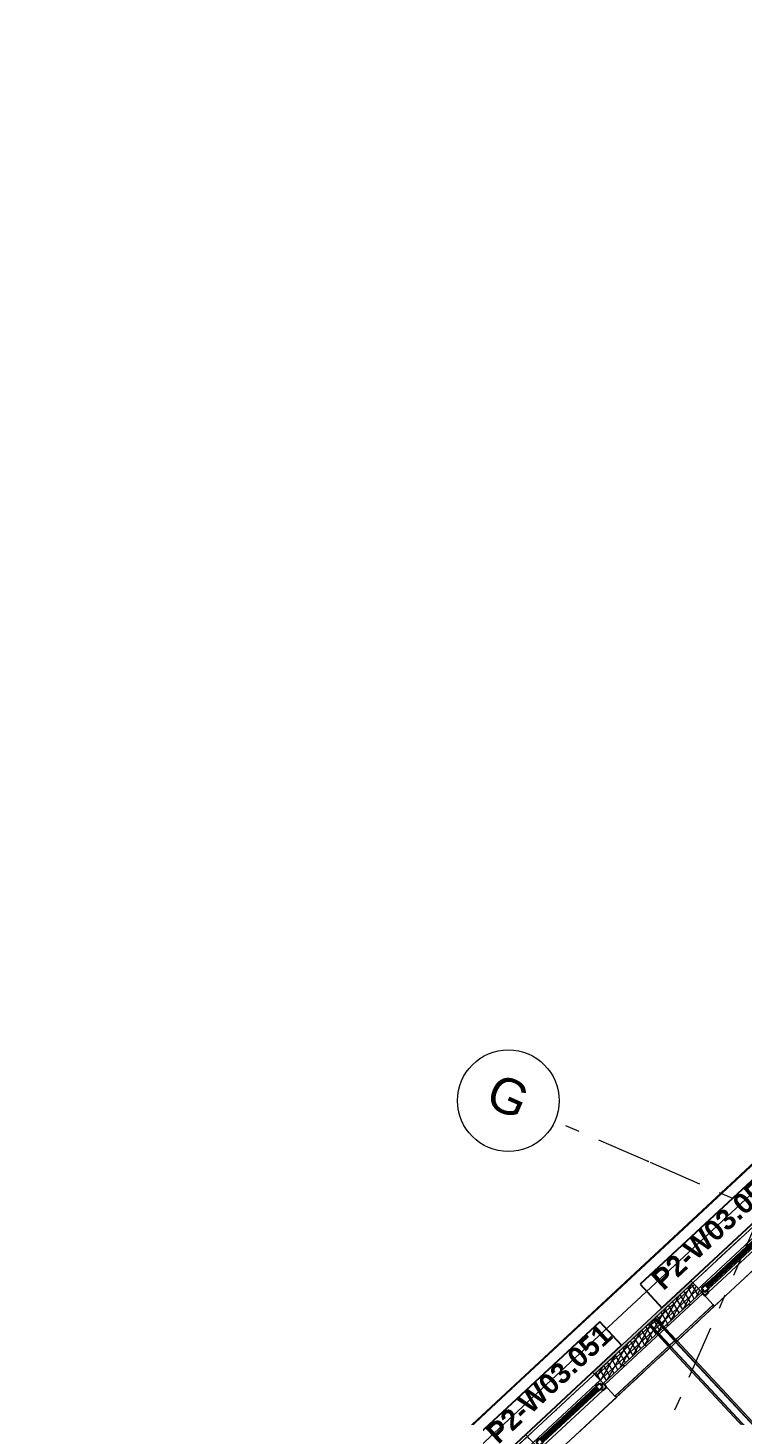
# Model space of a CAD drawing. Header units: millimetres. Extents: x -35034 to 431752, y -71616 to 25069.
# Drawn here: x 318706 to 325741, y -17300 to -3639 of the extents above; entities that cross this region are included whole.
import ezdxf
from ezdxf.enums import TextEntityAlignment as Align

# ---------------------------------------------------------------- set-up
doc = ezdxf.new("R2010")
doc.units = ezdxf.units.MM
doc.header["$MEASUREMENT"] = 0
doc.linetypes.add('Dot & Dashed', pattern=[670.277762, 352.777767, -176.388884, 0, -141.111112])
doc.linetypes.add('Double Dashed', pattern=[1093.611073, 529.166651, -211.666656, 141.111112, -211.666656])
for name, color, linetype in [('A-25-M_Curtain_Wall', 7, 'Continuous'), ('A-25-M_Wall_Ext', 7, 'Continuous'), ('New_A-15-MG_Structural_Grid_Phase_2', 7, 'Continuous'), ('New_A-20-M_Floor_Slab', 7, 'Continuous'), ('New_A-25-M_Curtain_Wall', 7, 'Continuous'), ('New_A-25-M_Wall_Ext', 7, 'Continuous'), ('New_A-25-M_Wall_Int', 7, 'Continuous'), ('New_ArchiCAD Window Markers', 7, 'Continuous'), ('New_ArchiCAD Windows', 7, 'Continuous')]:
    doc.layers.add(name, color=color, linetype=linetype)
for name, color, linetype, lineweight, true_color in [('A-25-M_Curtain_Wall_Pen_No__69', 7, 'Continuous', 20, 0x606060), ('New_A-15-MG_Structural_Grid_Phase_2_Pen_No__222', 7, 'Continuous', 13, 0x65af33), ('New_A-25-M_Wall_Ext_Pen_No__107', 7, 'Continuous', 15, 0xa6a6a6), ('New_A-25-M_Wall_Int_Pen_No__107', 7, 'Continuous', 15, 0xa6a6a6), ('New_ArchiCAD Windows_Pen_No__23', 7, 'Continuous', 30, 0x2a2a2a)]:
    doc.layers.add(name, color=color, linetype=linetype, lineweight=lineweight, true_color=true_color)
for name, color, linetype, lineweight in [('A-25-M_Curtain_Wall_Pen_No__90', 8, 'Continuous', 20), ('A-25-M_Wall_Ext_Pen_No__87', 8, 'Continuous', 20), ('New_A-20-M_Floor_Slab_Pen_No__89', 8, 'Continuous', 20), ('New_A-25-M_Curtain_Wall_Pen_No__87', 8, 'Continuous', 20), ('New_A-25-M_Wall_Ext_Pen_No__1', 7, 'Continuous', 13), ('New_A-25-M_Wall_Int_Pen_No__1', 7, 'Continuous', 13), ('New_ArchiCAD Window Markers_Pen_No__1', 7, 'Continuous', 13), ('New_ArchiCAD Window Markers_Pen_No__5', 7, 'Continuous', 25), ('New_ArchiCAD Windows_Pen_No__1', 7, 'Continuous', 13), ('New_ArchiCAD Windows_Pen_No__101', 252, 'Continuous', 15), ('New_ArchiCAD Windows_Pen_No__3', 7, 'Continuous', 18)]:
    doc.layers.add(name, color=color, linetype=linetype, lineweight=lineweight)
doc.styles.add('GENERATED_STYLE_2', font='')
doc.styles.add('GENERATED_STYLE_4', font='')
doc.styles.get('GENERATED_STYLE_2').set_extended_font_data('Arial', bold=True)
doc.styles.get('GENERATED_STYLE_4').set_extended_font_data('Swis721 BT')
pattern_1 = [(60, (341458.065, 0), (-43.30127, 25), []), (120, (341458.065, 0), (43.30127, 25), [])]
pattern_2 = [(222.9401, (341458.06, 0), (-117.9931, 126.7976), [0, -100]), (222.9401, (341480.46, -97.46), (-117.9931, 126.7976), [0, -100])]

# ---------------------------------------------------------------- blocks, each defined once
blk = doc.blocks.new('Slab_6_2', base_point=(319509, -20987))
at = {"layer": 'New_A-20-M_Floor_Slab_Pen_No__89', "linetype": 'Continuous', "flags": 128}
blk.add_lwpolyline([(360396, -39043), (361680, -36097), (358829, -34853), (360799, -30335), (343500, -22792), (351452, -4556), (347529, -2845), (347719, -2410), (346158, -1730), (345969, -2165), (345491, -1957), (343499, -6526), (338307, -4262), (330724, -11317), (330342, -10906), (319509, -20987), (319509, -20987), (306424, -33163), (323849, -40760)], dxfattribs=at)
blk = doc.blocks.new('Curtain Wall_27_2', base_point=(341458, 0))
at = {"layer": 'New_A-25-M_Curtain_Wall_Pen_No__87', "linetype": 'Continuous'}
for p, q in [((325723, -14929), (326853, -13878)), ((324593, -15980), (325723, -14929)), ((323464, -17031), (324593, -15980)), ((322334, -18083), (323464, -17031))]:
    blk.add_line(p, q, dxfattribs=at)
for p in [(325723, -14929), (324593, -15980), (323464, -17031)]:
    blk.add_point(p, dxfattribs=at)
blk = doc.blocks.new('Wall_320_2', base_point=(324860, -16309))
at = {"layer": 'New_A-25-M_Wall_Int_Pen_No__107', "linetype": 'Continuous'}
for points in [[(325017, -16626), (327739, -19550), (327750, -19540), (325028, -16615)], [(325080, -16568), (327801, -19492), (327812, -19482), (325091, -16558)]]:
    blk.add_hatch(color=256, dxfattribs=at).paths.add_polyline_path(points)
at = {"layer": 'New_A-25-M_Wall_Int_Pen_No__107', "linetype": 'Continuous', "lineweight": 0, "true_color": 0x535353}
for points in [[(325028, -16615), (327750, -19540), (327752, -19538), (325030, -16613)], [(325077, -16570), (327799, -19494), (327801, -19492), (325080, -16568)]]:
    blk.add_hatch(color=251, dxfattribs=at).paths.add_polyline_path(points)
at = {"layer": 'New_A-25-M_Wall_Int_Pen_No__1', "linetype": 'Continuous'}
for p, q in [((325028, -16615), (327750, -19540)), ((325030, -16613), (327752, -19538)), ((325077, -16570), (327799, -19494)), ((325080, -16568), (327801, -19492))]:
    blk.add_line(p, q, dxfattribs=at)
at = {"layer": 'New_A-25-M_Wall_Int_Pen_No__1', "linetype": 'Continuous', "flags": 128}
for points in [[(325017, -16626), (327739, -19550)], [(327812, -19482), (325091, -16558)]]:
    blk.add_lwpolyline(points, dxfattribs=at)
blk = doc.blocks.new('Wall_424_2', base_point=(306520, -33412))
at = {"layer": 'New_A-25-M_Wall_Ext_Pen_No__107', "linetype": 'Continuous'}
for points in [[(324822, -16416), (324833, -16405), (324816, -16387), (324805, -16397)], [(324884, -16358), (324895, -16347), (324878, -16329), (324867, -16339)], [(324952, -16431), (324963, -16421), (324895, -16347), (324884, -16358)], [(324890, -16489), (324901, -16479), (324833, -16405), (324822, -16416)], [(324902, -16502), (324913, -16492), (324901, -16479), (324890, -16489)], [(324904, -16503), (324915, -16493), (324913, -16492), (324902, -16502)], [(325006, -16613), (325017, -16603), (324915, -16493), (324904, -16503)], [(324964, -16444), (324975, -16434), (324963, -16421), (324952, -16431)], [(324966, -16445), (324977, -16435), (324975, -16434), (324964, -16444)], [(325068, -16555), (325079, -16545), (324977, -16435), (324966, -16445)], [(325007, -16615), (325018, -16604), (325017, -16603), (325006, -16613)], [(325017, -16626), (325028, -16615), (325018, -16604), (325007, -16615)], [(325069, -16557), (325080, -16547), (325079, -16545), (325068, -16555)], [(325080, -16568), (325091, -16558), (325080, -16547), (325069, -16557)]]:
    blk.add_hatch(color=256, dxfattribs=at).paths.add_polyline_path(points)
at = {"layer": 'New_A-25-M_Wall_Ext_Pen_No__107', "linetype": 'Continuous', "lineweight": 0, "true_color": 0x535353}
for points in [[(324833, -16405), (324835, -16403), (324818, -16385), (324816, -16387)], [(324882, -16360), (324884, -16358), (324867, -16339), (324865, -16341)], [(324950, -16433), (324952, -16431), (324884, -16358), (324882, -16360)], [(324901, -16479), (324903, -16476), (324835, -16403), (324833, -16405)], [(324913, -16492), (324915, -16490), (324903, -16476), (324901, -16479)], [(324915, -16493), (324917, -16491), (324915, -16490), (324913, -16492)], [(325017, -16603), (325019, -16601), (324917, -16491), (324915, -16493)], [(324962, -16446), (324964, -16444), (324952, -16431), (324950, -16433)], [(324964, -16448), (324966, -16445), (324964, -16444), (324962, -16446)], [(325066, -16557), (325068, -16555), (324966, -16445), (324964, -16448)], [(325018, -16604), (325020, -16602), (325019, -16601), (325017, -16603)], [(325028, -16615), (325030, -16613), (325020, -16602), (325018, -16604)], [(325067, -16559), (325069, -16557), (325068, -16555), (325066, -16557)], [(325077, -16570), (325080, -16568), (325069, -16557), (325067, -16559)]]:
    blk.add_hatch(color=251, dxfattribs=at).paths.add_polyline_path(points)
at = {"layer": 'A-25-M_Wall_Ext_Pen_No__87', "linetype": 'Continuous', "flags": 128}
for points in [[(326547, -14776), (324878, -16329)], [(325091, -16558), (326760, -15004)], [(324805, -16397), (323136, -17950)], [(323348, -18179), (325017, -16626)]]:
    blk.add_lwpolyline(points, dxfattribs=at)
at = {"layer": 'New_A-25-M_Wall_Ext_Pen_No__1', "linetype": 'Continuous'}
for p, q in [((324816, -16387), (324833, -16405)), ((324835, -16403), (324818, -16385)), ((324882, -16360), (324865, -16341)), ((324884, -16358), (324867, -16339)), ((324895, -16347), (324878, -16329)), ((324950, -16433), (324882, -16360)), ((324952, -16431), (324884, -16358)), ((324963, -16421), (324895, -16347)), ((324805, -16397), (324822, -16416)), ((324822, -16416), (324890, -16489)), ((324833, -16405), (324901, -16479)), ((324903, -16476), (324835, -16403)), ((324890, -16489), (324902, -16502)), ((324901, -16479), (324913, -16492)), ((324902, -16502), (324904, -16503)), ((324915, -16490), (324903, -16476)), ((324904, -16503), (325006, -16613)), ((324913, -16492), (324915, -16493)), ((324917, -16491), (324915, -16490)), ((324915, -16493), (325017, -16603)), ((325019, -16601), (324917, -16491)), ((324962, -16446), (324950, -16433)), ((324964, -16444), (324952, -16431)), ((324964, -16448), (324962, -16446)), ((324975, -16434), (324963, -16421)), ((324966, -16445), (324964, -16444)), ((325066, -16557), (324964, -16448)), ((325068, -16555), (324966, -16445)), ((324977, -16435), (324975, -16434)), ((325079, -16545), (324977, -16435)), ((325006, -16613), (325007, -16615)), ((325007, -16615), (325017, -16626)), ((325017, -16603), (325018, -16604)), ((325018, -16604), (325028, -16615)), ((325020, -16602), (325019, -16601)), ((325030, -16613), (325020, -16602)), ((325067, -16559), (325066, -16557)), ((325077, -16570), (325067, -16559)), ((325069, -16557), (325068, -16555)), ((325080, -16568), (325069, -16557)), ((325080, -16547), (325079, -16545)), ((325091, -16558), (325080, -16547))]:
    blk.add_line(p, q, dxfattribs=at)
blk = doc.blocks.new('Standard grid marker_6')
at = {"layer": 'New_A-15-MG_Structural_Grid_Phase_2_Pen_No__222', "linetype": 'Double Dashed'}
blk.add_line((2643, 0), (48998, 0), dxfattribs=at)
at = {"layer": 'New_A-15-MG_Structural_Grid_Phase_2_Pen_No__222', "style": 'GENERATED_STYLE_4'}
blk.add_attdef('AC_MarkerText_1', text='', height=350, rotation=113.5, dxfattribs=at).set_placement((-500, -1294), align=Align.MIDDLE_CENTER)
blk = doc.blocks.new('Beam_1_2', base_point=(306828, -33126))
at = {"layer": 'A-25-M_Curtain_Wall_Pen_No__69', "linetype": 'Dot & Dashed'}
blk.add_line((306828, -33126), (330547, -11053), dxfattribs=at)
at = {"layer": 'A-25-M_Curtain_Wall_Pen_No__90', "linetype": 'Continuous'}
for p, q in [((306515, -32791), (330235, -10718)), ((306882, -33184), (330601, -11111))]:
    blk.add_line(p, q, dxfattribs=at)
blk = doc.blocks.new('Window 19_10')
at = {"layer": 'New_ArchiCAD Windows_Pen_No__1', "linetype": 'Continuous'}
for p, q in [((-450, 123), (-450, 150)), ((450, 150), (450, 123)), ((-450, 98), (-450, 123)), ((-450, 0), (-450, 98)), ((450, 123), (450, 98)), ((450, 98), (450, 0)), ((450, 0), (450, -2)), ((-450, -2), (-450, 0)), ((-450, -20), (-450, -2)), ((-450, -22), (-450, -20)), ((-450, -172), (-450, -22)), ((450, -2), (450, -20)), ((450, -20), (450, -22)), ((450, -22), (450, -172)), ((-450, -174), (-450, -172)), ((-450, -189), (-450, -174)), ((450, -172), (450, -174)), ((450, -174), (450, -189))]:
    blk.add_line(p, q, dxfattribs=at)
at = {"layer": 'New_ArchiCAD Windows_Pen_No__101', "linetype": 'Continuous'}
for p, q in [((-342, 25), (-374, 25)), ((375, 25), (-291, 25)), ((-400, -50), (400, -50)), ((375, -25), (-280, -25))]:
    blk.add_line(p, q, dxfattribs=at)
at = {"layer": 'New_ArchiCAD Windows_Pen_No__23', "linetype": 'Continuous'}
for p, q in [((-425, -25), (-425, 25)), ((-425, 25), (-375, 25)), ((-375, 25), (-375, -25)), ((-375, 10), (375, 10)), ((375, -25), (375, 25)), ((375, 25), (425, 25)), ((425, 25), (425, -25)), ((425, 0), (450, 0)), ((450, 0), (450, -50)), ((-450, -50), (-450, 0)), ((-450, 0), (-425, 0)), ((-400, -50), (-450, -50)), ((-375, -25), (-425, -25)), ((-400, -25), (-400, -50)), ((375, -10), (-375, -10)), ((425, -25), (375, -25)), ((400, -50), (400, -25)), ((450, -50), (400, -50))]:
    blk.add_line(p, q, dxfattribs=at)
at = {"layer": 'New_ArchiCAD Windows_Pen_No__3', "linetype": 'Continuous'}
for p, q in [((-375, 25), (-374, 25)), ((-342, 25), (-291, 25)), ((-375, -25), (-280, -25))]:
    blk.add_line(p, q, dxfattribs=at)
blk = doc.blocks.new('Window Stamp 18_9')
at = {"layer": 'New_ArchiCAD Window Markers_Pen_No__5', "linetype": 'Continuous'}
for p, q in [((839, -339), (-839, -339)), ((-839, -339), (-839, -653)), ((839, -339), (-839, -339)), ((839, -653), (839, -339)), ((-839, -653), (839, -653))]:
    blk.add_line(p, q, dxfattribs=at)
at = {"layer": 'New_ArchiCAD Window Markers_Pen_No__1', "style": 'GENERATED_STYLE_2'}
blk.add_attdef('AC_WIDO_ID', text='', height=200, rotation=180, dxfattribs=at).set_placement((762, -274), align=Align.BOTTOM_LEFT)
blk = doc.blocks.new('Window 19_11')
at = {"layer": 'New_ArchiCAD Windows_Pen_No__1', "linetype": 'Continuous'}
for p, q in [((-450, 150), (-450, 123)), ((450, 123), (450, 150)), ((-450, 123), (-450, 98)), ((-450, 98), (-450, 0)), ((-450, 0), (-450, -2)), ((450, 98), (450, 123)), ((450, 0), (450, 98)), ((-450, -2), (-450, -20)), ((-450, -20), (-450, -22)), ((-450, -22), (-450, -172)), ((450, -2), (450, 0)), ((450, -20), (450, -2)), ((450, -22), (450, -20)), ((450, -172), (450, -22)), ((-450, -172), (-450, -174)), ((-450, -174), (-450, -189)), ((450, -174), (450, -172)), ((450, -189), (450, -174))]:
    blk.add_line(p, q, dxfattribs=at)
at = {"layer": 'New_ArchiCAD Windows_Pen_No__101', "linetype": 'Continuous'}
for p, q in [((-342, 25), (-374, 25)), ((375, 25), (-291, 25)), ((-400, -50), (400, -50)), ((375, -25), (-280, -25))]:
    blk.add_line(p, q, dxfattribs=at)
at = {"layer": 'New_ArchiCAD Windows_Pen_No__23', "linetype": 'Continuous'}
for p, q in [((-425, 0), (-450, 0)), ((-425, 25), (-425, -25)), ((-375, 25), (-425, 25)), ((-375, -25), (-375, 25)), ((375, 10), (-375, 10)), ((375, 25), (375, -25)), ((425, 25), (375, 25)), ((425, -25), (425, 25)), ((-450, 0), (-450, -50)), ((-450, -50), (-400, -50)), ((-425, -25), (-375, -25)), ((-400, -50), (-400, -25)), ((-375, -10), (375, -10)), ((375, -25), (425, -25)), ((400, -25), (400, -50)), ((400, -50), (450, -50)), ((450, 0), (425, 0)), ((450, -50), (450, 0))]:
    blk.add_line(p, q, dxfattribs=at)
at = {"layer": 'New_ArchiCAD Windows_Pen_No__3', "linetype": 'Continuous'}
for p, q in [((-375, 25), (-374, 25)), ((-342, 25), (-291, 25)), ((-375, -25), (-280, -25))]:
    blk.add_line(p, q, dxfattribs=at)
blk = doc.blocks.new('Wall_453_2', base_point=(330529, -11034))
at = {"layer": 'New_A-25-M_Wall_Ext_Pen_No__107', "linetype": 'Continuous'}
for points in [[(325227, -15967), (324261, -16867), (324279, -16886), (325245, -15987)], [(325017, -16626), (325028, -16615), (325018, -16604), (325007, -16615)], [(325080, -16568), (325091, -16558), (325080, -16547), (325069, -16557)]]:
    blk.add_hatch(color=256, dxfattribs=at).paths.add_polyline_path(points)
h = blk.add_hatch(dxfattribs=at)
h.set_pattern_fill('Batt_Insulation_0002', color=256, style=0, pattern_type=2)
h.set_pattern_definition(pattern_1)
h.paths.add_polyline_path([(325245, -15987), (324279, -16886), (324296, -16905), (325263, -16005)])
h = blk.add_hatch(dxfattribs=at)
h.set_pattern_fill('Batt_Insulation_0002', color=256, style=0, pattern_type=2)
h.set_pattern_definition(pattern_1)
h.paths.add_polyline_path([(325263, -16005), (324296, -16905), (324364, -16978), (325331, -16079)])
h = blk.add_hatch(dxfattribs=at)
h.set_pattern_fill('Plywood_0002', color=256, style=0, pattern_type=2)
h.set_pattern_definition([(0, (341458.06, 0), (0, 200), [])])
h.paths.add_polyline_path([(325331, -16079), (324364, -16978), (324377, -16991), (325343, -16092)])
at = {"layer": 'New_A-25-M_Wall_Ext_Pen_No__107', "linetype": 'Continuous', "lineweight": 0, "true_color": 0x535353}
for points in [[(325343, -16092), (324377, -16991), (324378, -16993), (325344, -16093)], [(325020, -16602), (325448, -16205), (325446, -16203), (325019, -16601)], [(325017, -16603), (324480, -17102), (324481, -17104), (325018, -16604)], [(325018, -16604), (325020, -16602), (325019, -16601), (325017, -16603)], [(325028, -16615), (325030, -16613), (325020, -16602), (325018, -16604)], [(325077, -16570), (325080, -16568), (325069, -16557), (325067, -16559)]]:
    blk.add_hatch(color=251, dxfattribs=at).paths.add_polyline_path(points)
at = {"layer": 'New_A-25-M_Wall_Ext_Pen_No__107', "linetype": 'Continuous'}
h = blk.add_hatch(dxfattribs=at)
h.set_pattern_fill('Plaster_0002', color=256, style=0, pattern_type=2)
h.set_pattern_definition(pattern_2)
h.paths.add_polyline_path([(325091, -16558), (325458, -16216), (325448, -16205), (325080, -16547)])
h = blk.add_hatch(dxfattribs=at)
h.set_pattern_fill('Plaster_0002', color=256, style=0, pattern_type=2)
h.set_pattern_definition(pattern_2)
h.paths.add_polyline_path([(325007, -16615), (324481, -17104), (324492, -17115), (325017, -16626)])
at = {"layer": 'New_A-25-M_Wall_Ext_Pen_No__1', "linetype": 'Continuous'}
for p, q in [((325245, -15987), (324279, -16886)), ((325263, -16005), (324296, -16905)), ((325331, -16079), (324364, -16978)), ((325343, -16092), (324377, -16991)), ((325344, -16093), (324378, -16993)), ((325446, -16203), (325019, -16601)), ((325448, -16205), (325080, -16547)), ((325017, -16603), (324480, -17102)), ((325007, -16615), (324481, -17104)), ((325018, -16604), (325007, -16615)), ((325007, -16615), (325017, -16626)), ((325019, -16601), (325017, -16603)), ((325018, -16604), (325028, -16615)), ((325067, -16559), (325020, -16602)), ((325030, -16613), (325020, -16602)), ((325077, -16570), (325067, -16559)), ((325080, -16547), (325069, -16557)), ((325080, -16568), (325069, -16557)), ((325091, -16558), (325080, -16547))]:
    blk.add_line(p, q, dxfattribs=at)
at = {"layer": 'New_A-25-M_Wall_Ext_Pen_No__1', "linetype": 'Continuous', "flags": 128}
for points in [[(325227, -15967), (324261, -16867)], [(325091, -16558), (325458, -16216)], [(324492, -17115), (325017, -16626)]]:
    blk.add_lwpolyline(points, dxfattribs=at)
at = {"layer": 'New_ArchiCAD Window Markers'}
ref = blk.add_blockref('Window Stamp 18_9', (325787, -15909), dxfattribs=dict(at, rotation=222.9401050489002))
ref.add_attrib('AC_WIDO_ID', 'P2-W03.052', dxfattribs={"layer": 'New_ArchiCAD Window Markers_Pen_No__1', "color": 7, "height": 200, "rotation": 42.9401, "style": 'GENERATED_STYLE_2'}).set_placement((324998, -16115), align=Align.BOTTOM_LEFT)
ref = blk.add_blockref('Window Stamp 18_9', (324162, -17421), dxfattribs=dict(at, rotation=222.9401050489002))
ref.add_attrib('AC_WIDO_ID', 'P2-W03.051', dxfattribs={"layer": 'New_ArchiCAD Window Markers_Pen_No__1', "color": 7, "height": 200, "rotation": 42.9401, "style": 'GENERATED_STYLE_2'}).set_placement((323373, -17627), align=Align.BOTTOM_LEFT)
at = {"layer": 'New_ArchiCAD Windows', "color": 251, "linetype": 'Continuous', "lineweight": 20, "true_color": 0x606060, "zscale": 1000, "rotation": 42.94010504890028}
blk.add_blockref('Window 19_10', (325659, -15771), dxfattribs=at)
at = {"layer": 'New_ArchiCAD Windows', "color": 251, "linetype": 'Continuous', "lineweight": 20, "true_color": 0x606060, "xscale": -1, "zscale": 1000, "rotation": 42.94010504890028}
blk.add_blockref('Window 19_11', (324033, -17283), dxfattribs=at)
blk = doc.blocks.new('Standard grid marker_17')
at = {"layer": 'New_A-15-MG_Structural_Grid_Phase_2_Pen_No__222', "linetype": 'Double Dashed'}
for p, q in [((1000, 0), (47486, 0)), ((47486, 0), (48486, 0))]:
    blk.add_line(p, q, dxfattribs=at)
at = {"layer": 'New_A-15-MG_Structural_Grid_Phase_2_Pen_No__222', "linetype": 'Continuous'}
blk.add_circle((48986, 0), 500, dxfattribs=at)
at = {"layer": 'New_A-15-MG_Structural_Grid_Phase_2_Pen_No__222', "linetype": 'Double Dashed'}
blk.add_point((47486, 0), dxfattribs=at)
blk.add_point((47486, 0), dxfattribs=at)
at = {"layer": 'New_A-15-MG_Structural_Grid_Phase_2_Pen_No__222', "style": 'GENERATED_STYLE_4'}
for tag, p in [('AC_MarkerText_1_0', (-500, 43)), ('AC_MarkerText_1_1', (48986, 43))]:
    blk.add_attdef(tag, text='', height=350, rotation=180, dxfattribs=at).set_placement(p, align=Align.MIDDLE_CENTER)
blk = doc.blocks.new('Standard grid marker_18')
at = {"layer": 'New_A-15-MG_Structural_Grid_Phase_2_Pen_No__222', "linetype": 'Double Dashed'}
blk.add_line((18746, 0), (39496, 0), dxfattribs=at)
at = {"layer": 'New_A-15-MG_Structural_Grid_Phase_2_Pen_No__222', "style": 'GENERATED_STYLE_4'}
for tag, p in [('AC_MarkerText_1_0', (-500, 41)), ('AC_MarkerText_1_1', (58742, 41))]:
    blk.add_attdef(tag, text='', height=350, rotation=270, dxfattribs=at).set_placement(p, align=Align.MIDDLE_CENTER)

msp = doc.modelspace()

# ---------------------------------------------------------------- block references
at = {"layer": 'A-25-M_Curtain_Wall', "color": 8, "lineweight": 20}
msp.add_blockref('Beam_1_2', (306828, -33125.7), dxfattribs=at)
at = {"layer": 'A-25-M_Wall_Ext', "color": 250, "lineweight": 50, "true_color": 0x2a2a2a}
msp.add_blockref('Wall_424_2', (306520.2, -33412.1), dxfattribs=at)
at = {"layer": 'New_A-15-MG_Structural_Grid_Phase_2', "color": 8, "linetype": 'Continuous', "lineweight": 15, "zscale": 1000}
for name, p, rotation in [('Standard grid marker_18', (310723.9, -50137), 66.44041158399293), ('Standard grid marker_6', (344845.7, 1823.7), 222.9404146370858)]:
    msp.add_blockref(name, p, dxfattribs=dict(at, rotation=rotation))
at = {"layer": 'New_A-15-MG_Structural_Grid_Phase_2', "color": 8, "linetype": 'Continuous', "lineweight": 15}
ref = msp.add_blockref('Standard grid marker_17', (368334.5, -33774.9), dxfattribs=dict(at, zscale=1000, rotation=156.4404115839929))
ref.add_attrib('AC_MarkerText_1_1', 'G', dxfattribs={"layer": 'New_A-15-MG_Structural_Grid_Phase_2_Pen_No__222', "color": 85, "true_color": 0x65af33, "height": 350, "rotation": 336.44041, "style": 'GENERATED_STYLE_4'}).set_placement((323431.5, -14151.7), align=Align.MIDDLE_CENTER)
at = {"layer": 'New_A-20-M_Floor_Slab', "color": 8, "linetype": 'Continuous', "lineweight": 20}
msp.add_blockref('Slab_6_2', (319508.7, -20986.7), dxfattribs=at)
at = {"layer": 'New_A-25-M_Curtain_Wall', "linetype": 'Continuous', "lineweight": 0}
msp.add_blockref('Curtain Wall_27_2', (341458.1, 0), dxfattribs=at)
at = {"layer": 'New_A-25-M_Wall_Ext', "color": 250, "lineweight": 50, "true_color": 0x2a2a2a}
msp.add_blockref('Wall_453_2', (330529, -11033.6), dxfattribs=at)
at = {"layer": 'New_A-25-M_Wall_Int', "color": 250, "lineweight": 50, "true_color": 0x2a2a2a}
msp.add_blockref('Wall_320_2', (324859.6, -16309.3), dxfattribs=at)

doc.saveas('drawing.dxf')
